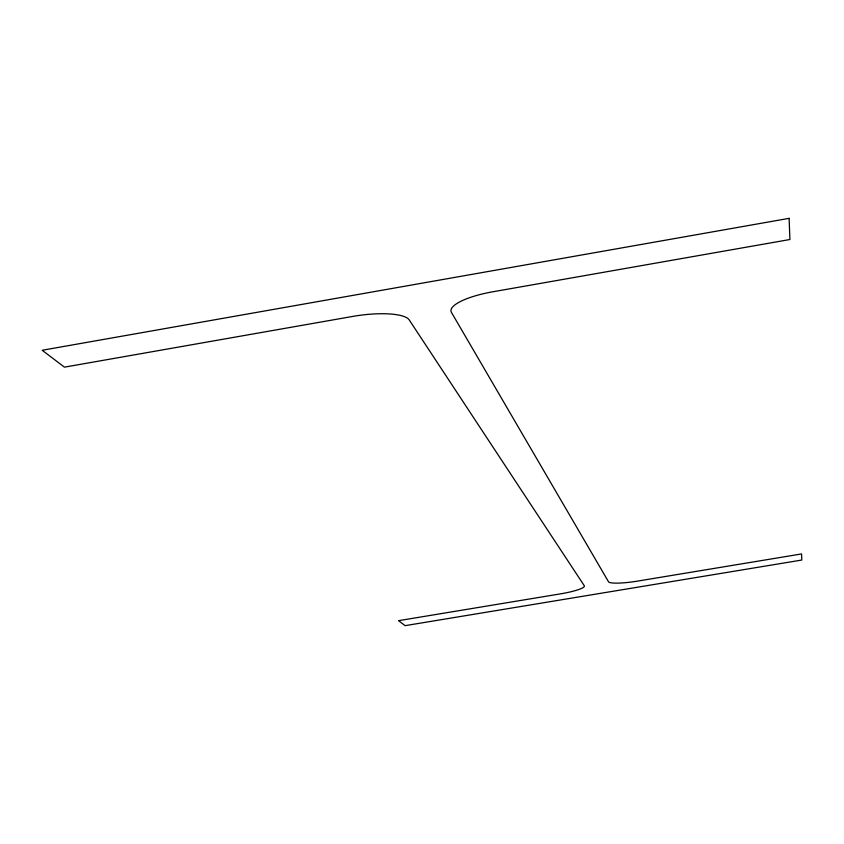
<?xml version="1.0" encoding="UTF-8"?>
<svg xmlns="http://www.w3.org/2000/svg" width="844" height="844" viewBox="0 0 844 844"><rect width="100%" height="100%" fill="white"/><g stroke="black" fill="none" stroke-linecap="round" stroke-linejoin="round"><path stroke-width="1.27" d="M789.119 218.343L42.2 350.271L64.439 367.151L352.971 316.384A48.551 12.808 -7.7 0 1 409.213 319.897L584.28 585.736A27.609 4.167 -8.7 0 1 559.878 593.965L398.558 620.678L405.12 625.657L801.8 560.047L801.578 553.938L637.684 581.083A27.694 4.188 -9 0 1 608.482 581.716L451.487 312.48A48.688 12.955 -8.6 0 1 493.012 291.75L789.91 239.517L789.119 218.343"/></g></svg>
